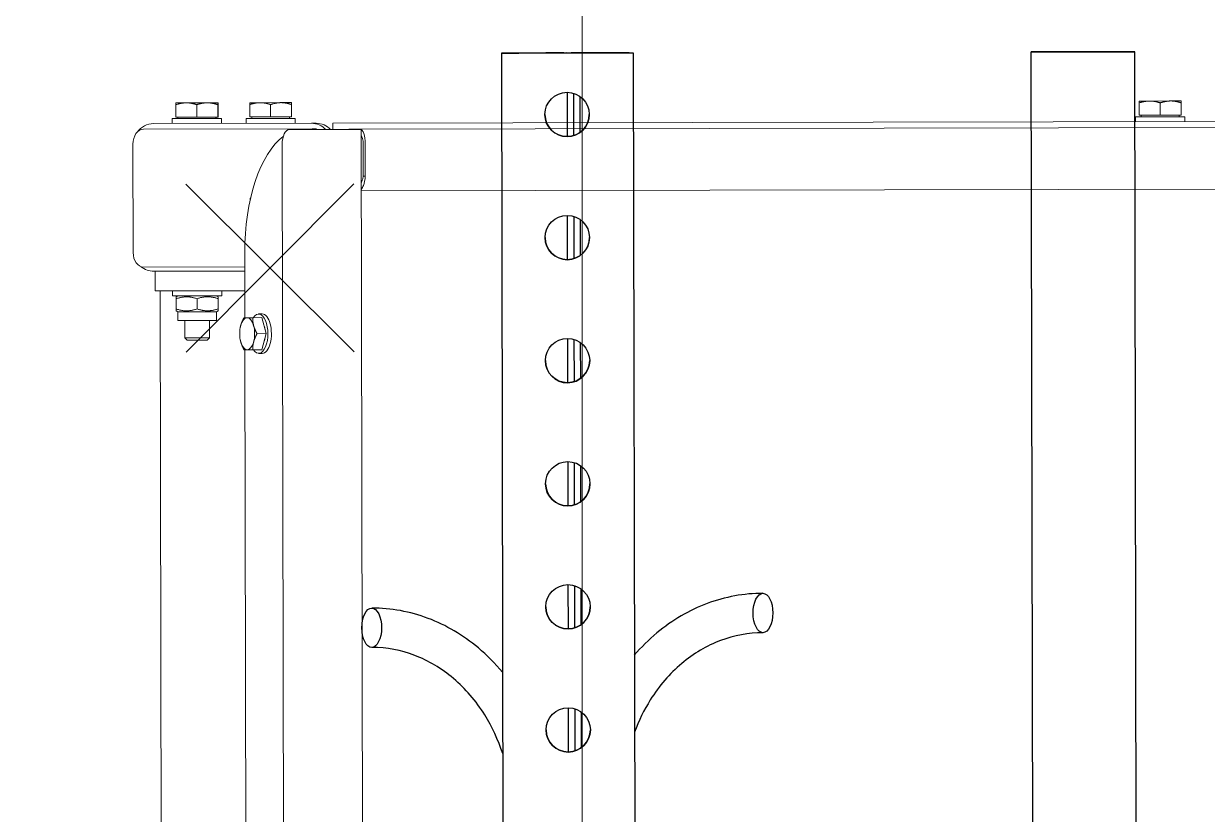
# Model space of a CAD drawing. Extents: x -3873 to 164127, y 7129 to 96529.
# Drawn here: x 85435.3 to 85915.9, y 52225 to 52546.2 of the extents above; entities that cross this region are included whole.
import ezdxf

# ---------------------------------------------------------------- set-up
doc = ezdxf.new("R2010")
doc.units = 0
doc.layers.get('0').update_dxf_attribs({"linetype": 'CONTINUOUS'})
doc.layers.add('KROMEKA', color=1, linetype='CONTINUOUS')
doc.layers.add('LAYOUT Kromeka', color=1, linetype='CONTINUOUS', lineweight=5)

# ---------------------------------------------------------------- blocks, each defined once
blk = doc.blocks.new('drop-GS-double')
for p, q in [((872.69, 257.15), (370.19, 257.15)), ((872.69, 257.15), (872.69, 257.15)), ((872.7, 255.31), (872.69, 255.31)), ((872.69, 255.01), (872.7, 234.06)), ((872.7, 239.04), (872.7, 255.31)), ((872.7, 255.31), (872.7, 254.88)), ((872.7, 254.88), (872.7, 238.6)), ((872.69, 252.16), (872.69, 252.16)), ((872.69, 251.54), (872.69, 251.54)), ((872.7, 230.53), (872.69, 251.54)), ((872.69, 250.11), (872.69, 210.67)), ((872.69, 210.67), (872.69, 250.11)), ((872.7, 235.3), (872.7, 235.3)), ((872.7, 232.89), (872.7, 227.89)), ((872.7, 232.89), (872.7, 232.89)), ((606.69, 230.53), (588.69, 230.53)), ((606.29, 227.89), (589.09, 227.89)), ((656.69, 230.53), (638.69, 230.53)), ((656.29, 227.89), (639.09, 227.89)), ((706.69, 230.53), (688.69, 230.53)), ((706.29, 227.89), (689.09, 227.89)), ((756.69, 230.53), (738.69, 230.53)), ((756.29, 227.89), (739.09, 227.89)), ((806.69, 230.53), (788.69, 230.53)), ((806.29, 227.89), (789.09, 227.89)), ((856.69, 230.53), (838.69, 230.53)), ((856.29, 227.89), (839.09, 227.89)), ((872.7, 230.53), (872.69, 230.53)), ((872.7, 227.89), (872.69, 227.89)), ((872.7, 227.89), (872.7, 227.89)), ((605.03, 225.32), (590.35, 225.32)), ((655.03, 225.32), (640.35, 225.32)), ((705.03, 225.32), (690.35, 225.32)), ((755.03, 225.32), (740.35, 225.32)), ((805.03, 225.32), (790.35, 225.32)), ((855.03, 225.32), (840.35, 225.32)), ((872.7, 225.32), (872.69, 225.32)), ((872.7, 222.02), (872.7, 205.75)), ((872.7, 205.32), (872.7, 221.58)), ((872.69, 208.62), (872.69, 203.63)), ((872.69, 208.62), (872.69, 208.62)), ((872.69, 208.62), (872.69, 208.62)), ((872.69, 203.63), (459.05, 203.63)), ((872.7, 205.32), (872.69, 205.32)), ((872.7, 205.31), (872.69, 205.31)), ((872.69, 203.63), (872.69, 203.63)), ((872.7, 205.75), (872.7, 205.31)), ((872.7, 205.31), (872.7, 205.32)), ((872.7, 205.31), (872.7, 205.31)), ((394.04, 42), (872.72, 41.99)), ((399.05, 0), (872.72, -0.01))]:
    blk.add_line(p, q)
for centre in [(597.69, 230.53), (647.69, 230.53), (697.69, 230.53), (747.69, 230.53), (797.69, 230.53), (847.69, 230.53)]:
    blk.add_circle(centre, 9)
for centre in [(597.69, 230.53), (647.69, 230.53), (697.69, 230.53), (747.69, 230.53), (797.69, 230.53), (847.69, 230.53)]:
    blk.add_arc(centre, 9, 90.0014, 269.9982)
for centre, major_axis, ratio in [((639.34, 310.24), (-8, 0.02), 0.499996), ((645.02, 151.37), (8, 0), 0.499997), ((872.72, 20.99), (0, -21), 0.0001), ((872.72, 20.99), (0, -18), 0.0001)]:
    blk.add_ellipse(centre, major_axis=major_axis, ratio=ratio)
for centre, major_axis, start_param, end_param in [((872.69, 250.11), (0, 7.03), 5.482423, 6.283185), ((872.69, 250.11), (0, 7.04), 0, 1.570796), ((872.69, 250.11), (0, 2.05), 0, 1.570796), ((872.69, 250.11), (0, 2.04), 5.482423, 6.283185), ((872.7, 239.56), (0, 6), 3.92345, 4.625116), ((872.7, 239.56), (0, -11), 0.792742, 1.483529), ((872.7, 230.31), (0, 7.21), 0.805812, 2.3358), ((872.7, 236.89), (0, -4), 5.496168, 6.283185), ((872.7, 230.31), (0, -2.21), 3.947412, 5.477349), ((872.7, 236.89), (0, -9), 5.496168, 6.283185), ((872.7, 221.06), (0, -11), 1.658104, 2.34886), ((872.7, 221.06), (0, 6), 4.799691, 5.501318), ((872.69, 210.67), (0, -2.05), 4.712389, 6.325694), ((872.69, 210.67), (0, -7.04), 4.712389, 6.283185)]:
    blk.add_ellipse(centre, major_axis=major_axis, ratio=0.0001, start_param=start_param, end_param=end_param)
for points, knots in [([(588.09, 257.15), (593.7, 258.96), (599.01, 261.41), (609.54, 267.95), (614.55, 272.25), (622.74, 281.88), (625.91, 287.21), (630.19, 298.37), (631.29, 304.2), (631.34, 310.11), (631.34, 310.18), (631.34, 310.26)], [0.358975, 0.358975, 0.358975, 0.358975, 0.624212, 0.624212, 0.938371, 0.938371, 1.252531, 1.252531, 1.56669, 1.56669, 1.570796, 1.570796, 1.570796, 1.570796]), ([(621.12, 257.15), (624.74, 260.13), (628.07, 263.41), (636.23, 273.1), (640.33, 280.01), (645.87, 294.67), (647.31, 302.41), (647.34, 310.18), (647.34, 310.2), (647.34, 310.22)], [0.7625051, 0.7625051, 0.7625051, 0.7625051, 0.9424778, 0.9424778, 1.2566371, 1.2566371, 1.5699144, 1.5699144, 1.5707963, 1.5707963, 1.5707963, 1.5707963]), ([(637.02, 151.36), (637.02, 157.2), (635.95, 163.03), (631.75, 174.22), (628.61, 179.57), (620.49, 189.25), (615.5, 193.59), (605.75, 199.73), (601.32, 201.91), (596.65, 203.63)], [4.712389, 4.712389, 4.712389, 4.712389, 5.026548, 5.026548, 5.340708, 5.340708, 5.654867, 5.654867, 5.879781, 5.879781, 5.879781, 5.879781]), ([(653.02, 151.37), (653.02, 159.05), (651.62, 166.73), (646.2, 181.33), (642.16, 188.26), (634.29, 197.72), (631.25, 200.8), (627.95, 203.63)], [4.712389, 4.712389, 4.712389, 4.712389, 5.0229081, 5.0229081, 5.336183, 5.336183, 5.5032231, 5.5032231, 5.5032231, 5.5032231])]:
    blk.add_open_spline(points, degree=3, knots=knots)
blk = doc.blocks.new('g-cl-drop-gs-double')
for p, q in [((3385.05, 1834.19), (3453.25, 1765.99)), ((3385.05, 1765.99), (3453.25, 1834.19))]:
    blk.add_line(p, q)
blk.add_blockref('drop-GS-double', (2633.59, 1448.89))
blk = doc.blocks.new('SD-30-2')
for p, q in [((779.18, 1383.48), (823.17, 1383.48)), ((771.5, 1374.59), (763.5, 1374.59)), ((763.5, 1368.59), (763.5, 1374.59)), ((771.5, 1338.18), (771.5, 1375.15)), ((773.18, 1338.18), (773.18, 1379.25)), ((829.17, 1379.25), (829.17, 1310.76)), ((831.49, 1375.15), (831.49, 1311.03)), ((763.5, 1372.55), (-771.5, 1372.55)), ((751.49, 1349.76), (751.49, 1365.36)), ((754.99, 1365.36), (751.49, 1365.36)), ((754.99, 1365.36), (755.39, 1366.06)), ((754.99, 1349.76), (754.99, 1365.36)), ((755.39, 1366.06), (756.15, 1366.06)), ((760.32, 1366.06), (756.15, 1366.06)), ((760.32, 1366.06), (761.08, 1366.06)), ((761.49, 1365.36), (761.08, 1366.06)), ((761.49, 1347.56), (761.49, 1367.56)), ((763.49, 1367.56), (761.49, 1367.56)), ((763.49, 1347.56), (763.49, 1367.56)), ((763.5, 1368.59), (763.5, 1338.18)), ((833.49, 1367.56), (831.49, 1367.56)), ((833.49, 1347.56), (833.49, 1367.56)), ((834.09, 1365.26), (833.49, 1365.26)), ((834.09, 1366.06), (839.13, 1366.06)), ((834.09, 1357.56), (834.09, 1366.06)), ((839.89, 1361.81), (839.89, 1366.06)), ((743.49, 1361.64), (744.41, 1362.56)), ((743.49, 1353.48), (743.49, 1361.64)), ((744.41, 1362.56), (744.41, 1352.56)), ((751.49, 1362.56), (744.41, 1362.56)), ((763.5, 1362.56), (763.49, 1362.56)), ((839.89, 1353.31), (839.89, 1361.81)), ((760.32, 1357.56), (756.15, 1357.56)), ((834.09, 1357.56), (839.13, 1357.56)), ((834.09, 1349.06), (834.09, 1357.56)), ((743.49, 1353.48), (744.41, 1352.56)), ((751.49, 1352.56), (744.41, 1352.56)), ((763.5, 1352.56), (763.49, 1352.56)), ((839.89, 1349.06), (839.89, 1353.31)), ((754.99, 1349.76), (751.49, 1349.76)), ((754.99, 1349.76), (755.39, 1349.06)), ((756.15, 1349.06), (755.39, 1349.06)), ((760.32, 1349.06), (756.15, 1349.06)), ((761.08, 1349.06), (760.32, 1349.06)), ((761.49, 1349.76), (761.08, 1349.06)), ((763.49, 1347.56), (761.49, 1347.56)), ((833.49, 1347.56), (831.49, 1347.56)), ((834.09, 1349.86), (833.49, 1349.86)), ((834.09, 1349.69), (833.49, 1349.69)), ((834.09, 1349.06), (839.13, 1349.06)), ((834.09, 1348.89), (834.09, 1349.06)), ((834.09, 1348.89), (839.13, 1348.89)), ((839.89, 1348.89), (839.89, 1349.06)), ((739.56, 1338.18), (506.65, 1338.18)), ((743.47, 1340.05), (743.46, 1340.05)), ((748.65, 1340.05), (748.66, 1340.05)), ((778.94, 1338.18), (752.56, 1338.18)), ((833.49, 1337.56), (831.49, 1337.56)), ((833.49, 1317.56), (833.49, 1337.56)), ((834.09, 1336.06), (839.13, 1336.06)), ((834.09, 1327.56), (834.09, 1336.06)), ((839.89, 1331.81), (839.89, 1336.06)), ((738.06, 1332.58), (738.06, 1331.16)), ((739.56, 1331.35), (739.56, 1334.99)), ((746.06, 1329.59), (739.56, 1331.35)), ((746.06, 1329.59), (746.06, 1333.23)), ((752.56, 1331.35), (746.06, 1329.59)), ((752.56, 1331.35), (752.56, 1334.99)), ((754.06, 1332.58), (754.06, 1331.16)), ((800.15, 1335.97), (801.15, 1335.97)), ((801.15, 1335.97), (801.15, 1335.75)), ((834.09, 1335.26), (833.49, 1335.26)), ((839.89, 1323.31), (839.89, 1331.81)), ((834.09, 1327.56), (839.13, 1327.56)), ((834.09, 1319.06), (834.09, 1327.56)), ((391.1, 1322.9), (822.94, 1322.9)), ((839.89, 1319.06), (839.89, 1323.31)), ((828.94, 1320.09), (828.94, 1313.53)), ((833.49, 1317.56), (831.49, 1317.56)), ((834.09, 1319.86), (833.49, 1319.86)), ((834.09, 1319.06), (839.13, 1319.06)), ((828.94, 1306.78), (828.94, 1313.53)), ((829.17, 1310.76), (829.17, 1308.99)), ((831.49, 1309.07), (831.49, 1311.03)), ((828.94, 1306.78), (828.94, 1293.52)), ((831.49, 522.36), (831.49, 1302.36)), ((829, 1295.8), (828.94, 1295.8)), ((828.94, 1290.86), (828.94, 1293.52)), ((829, 1295.46), (829, 1295.8)), ((829, 1295.46), (829, 1291.12)), ((828.94, 1290.86), (-837.06, 1290.86)), ((804, 1290.86), (804, 342.48)), ((809.9, 1289.99), (823.1, 1289.99)), ((809.9, 1289.99), (809.9, 1289.17)), ((823.1, 1289.17), (809.9, 1289.17)), ((829, 342.48), (829, 1291.12)), ((833.49, 976.38), (831.49, 976.38)), ((833.49, 956.38), (833.49, 976.38)), ((834.09, 974.08), (833.49, 974.08)), ((834.09, 974.88), (839.13, 974.88)), ((834.09, 966.38), (834.09, 974.88)), ((839.89, 970.63), (839.89, 974.88)), ((834.09, 966.38), (839.13, 966.38)), ((834.09, 957.88), (834.09, 966.38)), ((839.89, 962.13), (839.89, 970.63)), ((839.89, 957.88), (839.89, 962.13)), ((833.49, 956.38), (831.49, 956.38)), ((834.09, 958.68), (833.49, 958.68)), ((833.49, 956.33), (833.49, 956.38)), ((834.09, 957.88), (839.13, 957.88)), ((833.49, 956.33), (831.49, 956.33))]:
    blk.add_line(p, q)
blk.add_arc((823.49, 1309.07), 8, 312.9819, 0)
for centre, major_axis, ratio, start_param, end_param in [((779.5, 1375.15), (8, 0), 0.99842, 2.447063, 3.141593), ((779.18, 1379.25), (-6, 0), 0.705989, 4.712389, 6.283185), ((823.17, 1379.25), (6, 0), 0.705989, 0, 1.570796), ((823.49, 1375.15), (8, 0), 0.99842, 0, 0.962218), ((746.06, 1337.26), (-6.5, 0), 0.468077, 5.235988, 6.283185), ((746.06, 1337.26), (-6.5, 0), 0.468077, 0, 1.047198), ((746.06, 1337.26), (-6.5, 0), 0.468077, 4.18879, 5.235988), ((746.06, 1337.26), (6.5, 0), 0.468077, 0, 1.047198), ((746.06, 1337.26), (6.5, 0), 0.468077, 5.235988, 6.283185), ((778.94, 1314.78), (50, 0), 0.468077, 0.33405, 1.570796), ((746.06, 1332.58), (-8, 0), 0.468077, 5.660817, 10.047146), ((746.06, 1337.26), (6.5, 0), 0.468077, 4.18879, 5.235988), ((746.06, 1331.16), (-8, 0), 0.468077, 0, 3.141593), ((746.06, 1332.58), (-5.7, 0), 0.468077, 0.79441, 1.299985), ((746.06, 1332.58), (-5.7, 0), 0.468077, 1.841608, 2.347182), ((822.94, 1320.09), (6, 0), 0.468077, 0, 1.570796), ((823.49, 1311.03), (-8, 0), 0.99842, 2.320971, 3.141593), ((823.17, 1310.76), (6, 0), 0.705989, 6.007839, 6.283185), ((823.49, 1302.36), (8, 0), 0.001579, 0, 0.820621), ((823.1, 1291.12), (5.9, 0), 0.331116, 4.712389, 6.283185), ((823.1, 1291.12), (3.4, 0), 0.331116, 4.712389, 6.05119)]:
    blk.add_ellipse(centre, major_axis=major_axis, ratio=ratio, start_param=start_param, end_param=end_param)
for points, weights in [([(756.15, 1366.06), (754.73, 1361.81), (756.15, 1357.56)], [1, 1.15470053838, 1]), ([(760.32, 1357.56), (761.74, 1361.81), (760.32, 1366.06)], [1, 1.15470053838, 1]), ([(839.89, 1361.81), (839.89, 1363.78), (839.13, 1366.06)], [1, 1.0379548493, 1]), ([(839.13, 1366.06), (839.89, 1366.06), (839.89, 1366.06)], [1, 1.0379548493, 1]), ([(839.13, 1357.56), (839.89, 1359.84), (839.89, 1361.81)], [1, 1.0379548493, 1]), ([(756.15, 1357.56), (754.73, 1353.31), (756.15, 1349.06)], [1, 1.15470053838, 1]), ([(760.32, 1349.06), (761.74, 1353.31), (760.32, 1357.56)], [1, 1.15470053838, 1]), ([(839.89, 1353.31), (839.89, 1355.28), (839.13, 1357.56)], [1, 1.0379548493, 1]), ([(839.13, 1349.06), (839.89, 1351.34), (839.89, 1353.31)], [1, 1.0379548493, 1]), ([(839.89, 1349.06), (839.89, 1349.06), (839.13, 1349.06)], [1, 1.0379548493, 1]), ([(839.13, 1348.89), (839.16, 1348.98), (839.18, 1349.06)], [1, 1.00140332092, 1.00270287067]), ([(839.89, 1348.89), (839.89, 1348.89), (839.13, 1348.89)], [1, 1.0379548493, 1]), ([(739.56, 1338.5), (741.3, 1339.49), (742.81, 1339.89)], [1, 1.0379548493, 1]), ([(739.56, 1337.26), (739.56, 1338.07), (739.56, 1338.5)], [1, 1.0379548493, 1]), ([(739.56, 1334.99), (739.56, 1336.44), (739.56, 1337.26)], [1, 1.0379548493, 1]), ([(742.81, 1339.89), (743.13, 1339.98), (743.46, 1340.05)], [1, 1.00787661605, 1.01248402769]), ([(748.66, 1340.05), (748.99, 1339.98), (749.31, 1339.89)], [1.01248402769, 1.00787661605, 1]), ([(749.31, 1339.89), (750.82, 1339.49), (752.56, 1338.5)], [1, 1.0379548493, 1]), ([(752.56, 1338.5), (752.56, 1338.07), (752.56, 1337.26)], [1, 1.0379548493, 1]), ([(752.56, 1337.26), (752.56, 1336.44), (752.56, 1334.99)], [1, 1.0379548493, 1]), ([(839.89, 1331.81), (839.89, 1333.79), (839.13, 1336.06)], [1, 1.0379548493, 1]), ([(839.13, 1336.06), (839.89, 1336.06), (839.89, 1336.06)], [1, 1.0379548493, 1]), ([(742.81, 1334.62), (741.3, 1335.03), (739.56, 1334.99)], [1, 1.0379548493, 1]), ([(746.06, 1333.23), (744.32, 1334.22), (742.81, 1334.62)], [1, 1.0379548493, 1]), ([(749.31, 1334.62), (747.8, 1334.22), (746.06, 1333.23)], [1, 1.0379548493, 1]), ([(752.56, 1334.99), (750.82, 1335.03), (749.31, 1334.62)], [1, 1.0379548493, 1]), ([(839.13, 1327.56), (839.89, 1329.84), (839.89, 1331.81)], [1, 1.0379548493, 1]), ([(839.89, 1323.31), (839.89, 1325.29), (839.13, 1327.56)], [1, 1.0379548493, 1]), ([(839.13, 1319.06), (839.89, 1321.34), (839.89, 1323.31)], [1, 1.0379548493, 1]), ([(839.89, 1319.06), (839.89, 1319.06), (839.13, 1319.06)], [1, 1.0379548493, 1]), ([(839.89, 970.63), (839.89, 972.6), (839.13, 974.88)], [1, 1.0379548493, 1]), ([(839.13, 974.88), (839.89, 974.88), (839.89, 974.88)], [1, 1.0379548493, 1]), ([(839.13, 966.38), (839.89, 968.66), (839.89, 970.63)], [1, 1.0379548493, 1]), ([(839.89, 962.13), (839.89, 964.1), (839.13, 966.38)], [1, 1.0379548493, 1]), ([(839.13, 957.88), (839.89, 960.16), (839.89, 962.13)], [1, 1.0379548493, 1]), ([(839.89, 957.88), (839.89, 957.88), (839.13, 957.88)], [1, 1.0379548493, 1])]:
    blk.add_rational_spline(points, weights, degree=2)
for points, knots in [([(809.9, 1289.17), (808.58, 1289.29), (807.26, 1289.56), (806.22, 1289.95), (805.54, 1290.21), (804.98, 1290.52), (804.6, 1290.86)], [0, 0, 0, 0, 0.673198, 0.673198, 0.673198, 1.117195, 1.117195, 1.117195, 1.117195]), ([(807.3, 1290.86), (807.36, 1290.82), (807.43, 1290.78), (807.81, 1290.57), (808.19, 1290.41), (809.02, 1290.16), (809.46, 1290.06), (809.9, 1289.99)], [-0.3013278, -0.3013278, -0.3013278, -0.3013278, -0.2715958, -0.2715958, -0.1351059, -0.1351059, 0, 0, 0, 0])]:
    blk.add_open_spline(points, degree=3, knots=knots)
blk = doc.blocks.new('g-dropbin-2')
blk.add_blockref('SD-30-2', (2143.68, 2213.8))

msp = doc.modelspace()

# ---------------------------------------------------------------- linework, layer by layer
at = {"layer": 'LAYOUT Kromeka', "ltscale": 20}
msp.add_line((85662.06, 47010.51, -15419981.6), (85662.06, 60501.81, -15419981.6), dxfattribs=at)
at = {"layer": 'LAYOUT Kromeka', "elevation": -15419959.69}
msp.add_lwpolyline([(83727.59, 63133.87), (83721.97, 47023.65, 0.412929), (84124.92, 46618.64), (85259.11, 46618.64, 0.415704), (85662.06, 47023.65), (85662.06, 60626.61), (85662.06, 60701.85, 1), (85017.06, 60701.85), (85017.06, 60331.81), (85017.06, 56376, -1), (84371.23, 56376), (84372.61, 60367.81), (84372.59, 63130.55)], format="xyb", dxfattribs=at)

# ---------------------------------------------------------------- block references
at = {"layer": 'KROMEKA', "rotation": 90.10840459875308}
msp.add_blockref('g-cl-drop-gs-double', (87341.94, 49031.25, -15419981.6), dxfattribs=at)
at = {"layer": 'LAYOUT Kromeka', "rotation": 90.10840459875308}
msp.add_blockref('g-dropbin-2', (89082.58, 49537.27, -15419981.6), dxfattribs=at)

doc.saveas('drawing.dxf')
